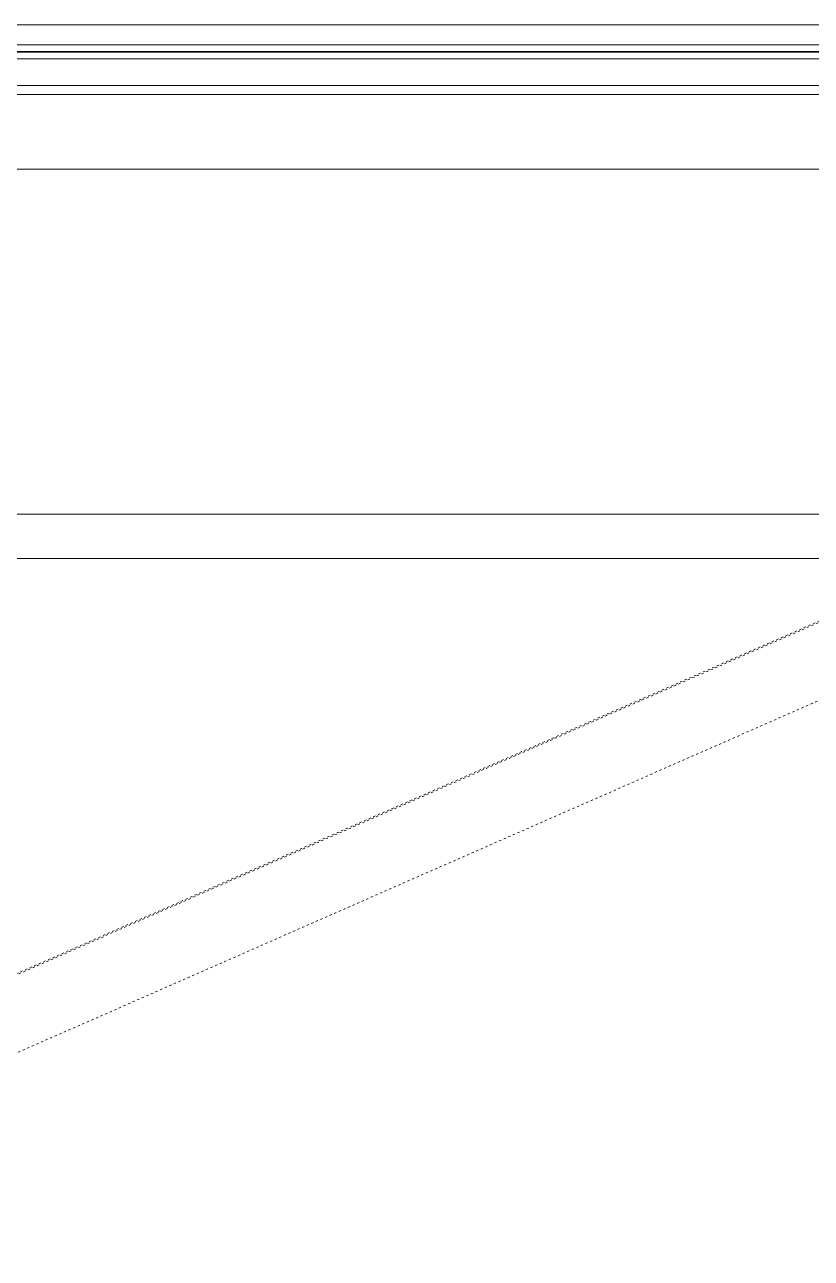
# Model space of a CAD drawing. Extents: x -1133 to 23780, y -1311 to 8245.
# Drawn here: x 2040.4 to 2075.8, y 3829.5 to 3885 of the extents above; entities that cross this region are included whole.
import ezdxf

# ---------------------------------------------------------------- set-up
doc = ezdxf.new("R2010")
doc.units = 0
doc.header["$MEASUREMENT"] = 0
doc.linetypes.add('DOT2', pattern=[0.125, 0, -0.125])
doc.layers.get('0').update_dxf_attribs({"color": 9, "lineweight": 9})
for name, color, linetype, lineweight in [('06D', 9, 'Continuous', 9), ('10', 9, 'Continuous', 9), ('20', 9, 'DOT2', 9), ('35', 9, 'Continuous', 9), ('40B', 9, 'Continuous', 9), ('cam s', 8, 'Continuous', 9)]:
    doc.layers.add(name, color=color, linetype=linetype, lineweight=lineweight)

# ---------------------------------------------------------------- blocks, each defined once
blk = doc.blocks.new('fsdfsfsfsfd')
at = {"layer": '06D'}
for p, q in [((52607.25, -74585.327), (52607.25, -74485.445)), ((52613.74, -74585.314), (52613.74, -74488.072))]:
    blk.add_line(p, q, dxfattribs=at)
at = {"layer": '06D', "elevation": 0}
blk.add_lwpolyline([(52591.75, -74474.977), (52589.75, -74474.977), (52589.75, -74595.977), (52591.75, -74595.977)], dxfattribs=at)
at = {"layer": '20', "elevation": 0}
blk.add_lwpolyline([(52607.49, -74590.872), (52562.943, -74489.432)], dxfattribs=at)
at = {"layer": 'cam s', "lineweight": 20}
for p, q in [((52610.612, -74486.423), (52610.612, -74584.204)), ((52611.012, -74486.423), (52611.012, -74584.204)), ((52612.212, -74486.423), (52612.212, -74583.514)), ((52612.512, -74486.423), (52612.512, -74583.514)), ((52612.55, -74486.423), (52612.55, -74583.514)), ((52612.85, -74486.423), (52612.85, -74583.514))]:
    blk.add_line(p, q, dxfattribs=at)
blk = doc.blocks.new('p-zemin kat')
at = {"layer": '40B'}
blk.add_lwpolyline([(2222.5, 2815), (2222.5, 3885), (1162.5, 3885), (1162.5, 2865), (1162.5, 2865), (1162.5, 2815), (2222.5, 2815)], close=True, dxfattribs=at)
at = {"rotation": 90}
blk.add_blockref('fsdfsfsfsfd', (-72467.977, -48728.75), dxfattribs=at)

msp = doc.modelspace()

# ---------------------------------------------------------------- linework, layer by layer
at = {"layer": '35'}
msp.add_lwpolyline([(1184.5, 2827), (1964.5, 2827), (1964.5, 2827), (2200.5, 2827), (2200.5, 3863), (1964.5, 3863), (1964.5, 3803), (1880.5, 3803), (1880.5, 3863), (1264.5, 3863), (1264.5, 3803), (1184.5, 3803)], close=True, dxfattribs=at)

# ---------------------------------------------------------------- block references
at = {"rotation": 90}
for p in [(-72467.847, -48728.75), (-72459.847, -48728.75)]:
    msp.add_blockref('fsdfsfsfsfd', p, dxfattribs=at)
at = {"layer": '10'}
msp.add_blockref('p-zemin kat', (0, 0), dxfattribs=at)

doc.saveas('drawing.dxf')
